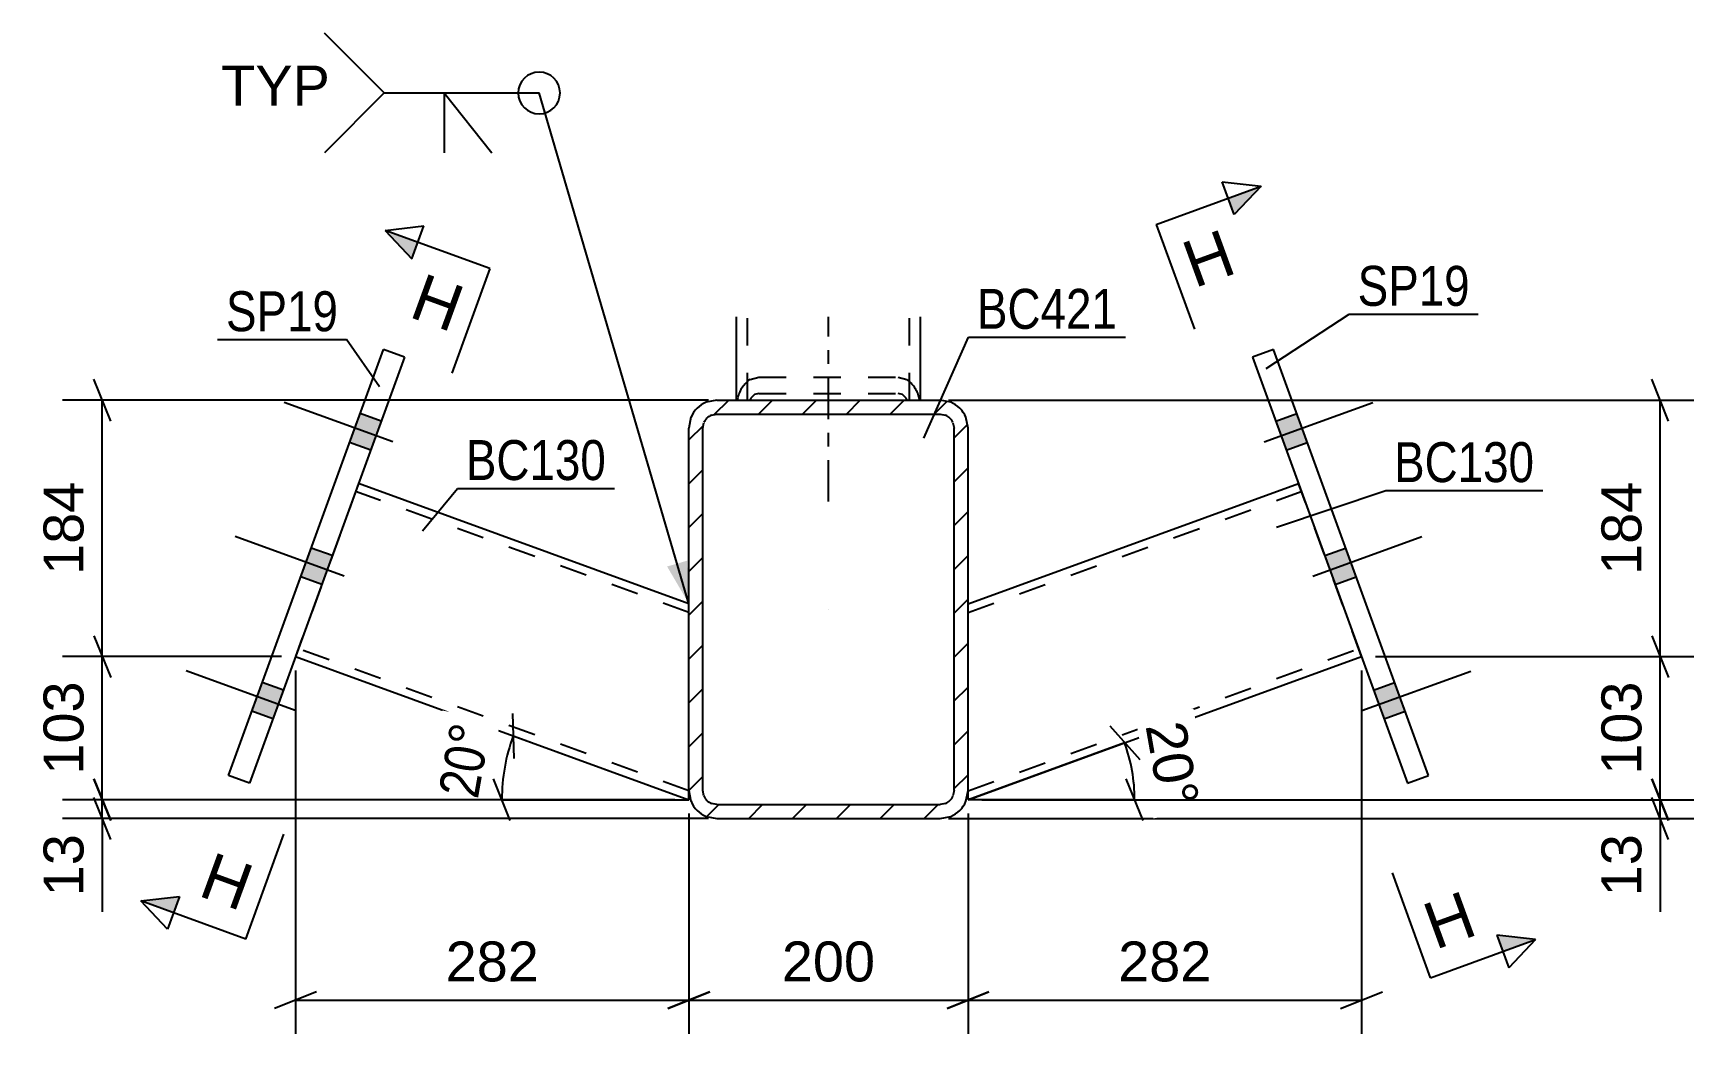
# Model space of a CAD drawing. Header units: millimetres. Extents: x 0 to 1189, y 0 to 841.
# Drawn here: x 556.2 to 675.2, y 202.1 to 273.9 of the extents above; entities that cross this region are included whole.
import ezdxf

# ---------------------------------------------------------------- set-up
doc = ezdxf.new("R2010")
doc.units = ezdxf.units.MM
doc.linetypes.add('DXK_LINE_DOT2', pattern=[3.9198, 1.9599, -1.9599])
doc.linetypes.add('DXK_LINE_DOT3', pattern=[5.9187, 2.979, -0.9799, 0.9799, -0.9799])
doc.styles.add('Arial', font='ARIAL.TTF', dxfattribs={"height": 0.2})
doc.styles.add('Arial Narrow', font='ARIALN.TTF', dxfattribs={"height": 0.2})

# ---------------------------------------------------------------- blocks, each defined once
blk = doc.blocks.new('Part-761548908-2094 - 2091')
at = {"color": 2, "linetype": 'Continuous'}
for p, q in [((606.57, 247.57), (606.57, 253.55)), ((619.77, 247.57), (619.77, 253.55))]:
    blk.add_line(p, q, dxfattribs=at)
at = {"color": 7, "linetype": 'DXK_LINE_DOT2'}
for p, q in [((607.37, 247.57), (607.37, 253.55)), ((618.97, 247.57), (618.97, 253.55)), ((607.56, 249.04), (608.17, 249.22)), ((608.17, 249.22), (618.17, 249.22)), ((618.17, 249.22), (618.78, 249.04)), ((606.57, 247.57), (619.77, 247.57)), ((606.66, 247.57), (606.69, 247.78)), ((607.6, 247.71), (607.54, 247.57)), ((607.86, 247.96), (607.6, 247.71)), ((608.17, 248.05), (607.86, 247.96)), ((608.17, 248.05), (618.17, 248.05)), ((618.48, 247.96), (618.17, 248.05)), ((618.74, 247.71), (618.48, 247.96)), ((618.8, 247.57), (618.74, 247.71)), ((619.65, 247.78), (619.68, 247.57))]:
    blk.add_line(p, q, dxfattribs=at)
at = {"color": 7, "linetype": 'DXK_LINE_DOT3'}
blk.add_line((613.17, 240.29), (613.17, 253.55), dxfattribs=at)
at = {"color": 7, "linetype": 'DXK_LINE_DOT2'}
for centre, start, end in [((608.76, 247.29), 124.4664, 166.7051), ((617.58, 247.29), 13.2949, 55.5336)]:
    blk.add_arc(centre, 2.13, start, end, dxfattribs=at)
blk = doc.blocks.new('Part-761548908-2164 - 2091')
at = {"color": 2, "linetype": 'Continuous'}
for p, q in [((623.17, 232.97), (646.85, 241.58)), ((623.17, 218.92), (651.36, 229.18)), ((623.17, 219.02), (623.17, 219.57)), ((623.17, 219.02), (623.17, 218.92))]:
    blk.add_line(p, q, dxfattribs=at)
at = {"color": 7, "linetype": 'DXK_LINE_DOT2'}
for p, q in [((651.36, 229.18), (646.85, 241.58)), ((623.17, 232.33), (647.05, 241.02)), ((623.17, 232.87), (623.17, 232.97)), ((623.17, 219.57), (623.17, 232.97)), ((623.17, 219.56), (651.16, 229.74))]:
    blk.add_line(p, q, dxfattribs=at)
blk = doc.blocks.new('Part-761548908-2120 - 2091')
at = {"color": 7, "linetype": 'DXK_LINE_DOT2'}
for p, q in [((579.49, 241.58), (574.98, 229.18)), ((603.17, 232.33), (579.29, 241.02)), ((603.17, 232.87), (603.17, 232.97)), ((603.17, 219.57), (603.17, 232.97)), ((603.17, 219.56), (575.18, 229.74))]:
    blk.add_line(p, q, dxfattribs=at)
at = {"color": 2, "linetype": 'Continuous'}
for p, q in [((603.17, 232.97), (579.49, 241.58)), ((574.98, 229.18), (603.17, 218.92)), ((603.17, 218.92), (603.17, 219.57))]:
    blk.add_line(p, q, dxfattribs=at)
blk = doc.blocks.new('Part-761548908-2169 - 2091')
at = {"color": 2, "linetype": 'Continuous'}
for p, q in [((645.05, 251.2), (643.55, 250.65)), ((656.16, 220.66), (645.05, 251.2)), ((643.55, 250.65), (654.66, 220.11)), ((654.66, 220.11), (656.16, 220.66))]:
    blk.add_line(p, q, dxfattribs=at)
blk = doc.blocks.new('Part-761548908-2174 - 2091')
at = {"color": 2, "linetype": 'Continuous'}
for p, q in [((570.17, 220.66), (581.29, 251.2)), ((582.79, 250.65), (581.29, 251.2)), ((582.79, 250.65), (571.68, 220.11)), ((571.68, 220.11), (570.17, 220.66))]:
    blk.add_line(p, q, dxfattribs=at)
blk = doc.blocks.new('Part-761548908-2202 - 2091')
at = {"linetype": 'Continuous'}
h = blk.add_hatch(dxfattribs=at)
h.set_pattern_fill('', scale=0.7, style=0, pattern_type=0)
h.set_pattern_definition([(45, (603.17, 219.5722), (-1.57154, 1.57154), [])])
h.paths.add_polyline_path([(603.17, 245.57), (603.17, 219.57), (603.32, 218.81), (603.76, 218.16), (604.4, 217.72), (605.17, 217.57), (621.17, 217.57), (621.94, 217.72), (622.58, 218.16), (623.02, 218.81), (623.17, 219.57), (623.17, 245.57), (623.02, 246.34), (622.58, 246.99), (621.94, 247.42), (621.17, 247.57), (605.17, 247.57), (604.4, 247.42), (603.76, 246.99), (603.32, 246.34)])
h.paths.add_polyline_path([(604.46, 246.28), (604.79, 246.5), (605.17, 246.57), (621.17, 246.57), (621.55, 246.5), (621.88, 246.28), (622.09, 245.95), (622.17, 245.57), (622.17, 219.57), (622.09, 219.19), (621.88, 218.87), (621.55, 218.65), (621.17, 218.57), (605.17, 218.57), (604.79, 218.65), (604.46, 218.87), (604.25, 219.19), (604.17, 219.57), (604.17, 245.57), (604.25, 245.95)])
at = {"color": 2, "linetype": 'Continuous'}
for p, q in [((605.17, 247.57), (604.4, 247.42)), ((605.17, 247.57), (621.17, 247.57)), ((621.94, 247.42), (621.17, 247.57)), ((603.32, 246.34), (603.17, 245.57)), ((604.79, 246.5), (605.17, 246.57)), ((605.17, 246.57), (621.17, 246.57)), ((621.17, 246.57), (621.55, 246.5)), ((623.17, 245.57), (623.02, 246.34)), ((603.17, 219.57), (603.17, 245.57)), ((604.17, 245.57), (604.25, 245.95)), ((604.17, 219.57), (604.17, 245.57)), ((622.09, 245.95), (622.17, 245.57)), ((622.17, 219.57), (622.17, 245.57)), ((623.17, 219.57), (623.17, 245.57)), ((603.17, 219.57), (603.32, 218.81)), ((604.25, 219.19), (604.17, 219.57)), ((622.17, 219.57), (622.09, 219.19)), ((623.02, 218.81), (623.17, 219.57)), ((605.17, 218.57), (604.79, 218.65)), ((605.17, 218.57), (621.17, 218.57)), ((621.55, 218.65), (621.17, 218.57)), ((604.4, 217.72), (605.17, 217.57)), ((605.17, 217.57), (621.17, 217.57)), ((621.17, 217.57), (621.94, 217.72))]:
    blk.add_line(p, q, dxfattribs=at)
at = {"color": 7, "linetype": 'DXK_LINE_DOT3'}
blk.add_line((613.17, 232.57), (613.17, 232.57), dxfattribs=at)
at = {"color": 2, "linetype": 'Continuous'}
for centre, radius, start, end in [((605.17, 245.57), 2, 112.5, 157.5), ((605.17, 245.57), 1, 112.5, 157.5), ((621.17, 245.57), 1, 22.5, 67.5), ((621.17, 245.57), 2, 22.5, 67.5), ((605.17, 219.57), 1, 202.5, 247.5), ((621.17, 219.57), 1, 292.5, 337.5), ((605.17, 219.57), 2, 202.5, 247.5), ((621.17, 219.57), 2, 292.5, 337.5)]:
    blk.add_arc(centre, radius, start, end, dxfattribs=at)
blk = doc.blocks.new('Bolt-761548908-2225 - 2091')
at = {"linetype": 'Continuous'}
for points in [[(645.22, 246.05), (645.97, 243.98), (647.48, 244.53), (646.72, 246.6)], [(645.22, 246.05), (645.97, 243.98), (647.48, 244.53), (646.72, 246.6)], [(645.22, 246.05), (645.97, 243.98), (647.48, 244.53), (646.72, 246.6)], [(648.73, 236.42), (649.48, 234.35), (650.98, 234.9), (650.23, 236.96)], [(648.73, 236.42), (649.48, 234.35), (650.98, 234.9), (650.23, 236.96)], [(652.23, 226.78), (652.99, 224.72), (654.49, 225.26), (653.74, 227.33)], [(652.23, 226.78), (652.99, 224.72), (654.49, 225.26), (653.74, 227.33)], [(652.23, 226.78), (652.99, 224.72), (654.49, 225.26), (653.74, 227.33)]]:
    blk.add_hatch(color=1, dxfattribs=at).paths.add_polyline_path(points)
at = {"color": 1, "linetype": 'Continuous'}
for p, q in [((644.38, 244.57), (652.18, 247.41)), ((644.38, 244.57), (652.18, 247.41)), ((644.38, 244.57), (652.18, 247.41)), ((645.22, 246.05), (646.72, 246.6)), ((645.22, 246.05), (646.72, 246.6)), ((645.22, 246.05), (646.72, 246.6)), ((645.97, 243.98), (647.48, 244.53)), ((645.97, 243.98), (647.48, 244.53)), ((645.97, 243.98), (647.48, 244.53)), ((647.88, 234.94), (655.68, 237.78)), ((647.88, 234.94), (655.68, 237.78)), ((648.73, 236.42), (650.23, 236.96)), ((648.73, 236.42), (650.23, 236.96)), ((649.48, 234.35), (650.98, 234.9)), ((649.48, 234.35), (650.98, 234.9)), ((651.39, 225.31), (659.19, 228.14)), ((651.39, 225.31), (659.19, 228.14)), ((651.39, 225.31), (659.19, 228.14)), ((652.23, 226.78), (653.74, 227.33)), ((652.23, 226.78), (653.74, 227.33)), ((652.23, 226.78), (653.74, 227.33)), ((652.99, 224.72), (654.49, 225.26)), ((652.99, 224.72), (654.49, 225.26)), ((652.99, 224.72), (654.49, 225.26))]:
    blk.add_line(p, q, dxfattribs=at)
blk = doc.blocks.new('Bolt-761548908-2226 - 2091')
at = {"linetype": 'Continuous'}
for points in [[(580.37, 243.98), (581.12, 246.05), (579.61, 246.6), (578.86, 244.53)], [(580.37, 243.98), (581.12, 246.05), (579.61, 246.6), (578.86, 244.53)], [(580.37, 243.98), (581.12, 246.05), (579.61, 246.6), (578.86, 244.53)], [(576.86, 234.35), (577.61, 236.42), (576.11, 236.96), (575.36, 234.9)], [(576.86, 234.35), (577.61, 236.42), (576.11, 236.96), (575.36, 234.9)], [(573.35, 224.72), (574.11, 226.78), (572.6, 227.33), (571.85, 225.26)], [(573.35, 224.72), (574.11, 226.78), (572.6, 227.33), (571.85, 225.26)], [(573.35, 224.72), (574.11, 226.78), (572.6, 227.33), (571.85, 225.26)]]:
    blk.add_hatch(color=1, dxfattribs=at).paths.add_polyline_path(points)
at = {"color": 1, "linetype": 'Continuous'}
for p, q in [((581.96, 244.57), (574.16, 247.41)), ((581.96, 244.57), (574.16, 247.41)), ((581.96, 244.57), (574.16, 247.41)), ((581.12, 246.05), (579.61, 246.6)), ((581.12, 246.05), (579.61, 246.6)), ((581.12, 246.05), (579.61, 246.6)), ((580.37, 243.98), (578.86, 244.53)), ((580.37, 243.98), (578.86, 244.53)), ((580.37, 243.98), (578.86, 244.53)), ((578.46, 234.94), (570.66, 237.78)), ((578.46, 234.94), (570.66, 237.78)), ((577.61, 236.42), (576.11, 236.96)), ((577.61, 236.42), (576.11, 236.96)), ((576.86, 234.35), (575.36, 234.9)), ((576.86, 234.35), (575.36, 234.9)), ((574.95, 225.31), (567.15, 228.15)), ((574.95, 225.31), (567.15, 228.15)), ((574.95, 225.31), (567.15, 228.15)), ((574.11, 226.78), (572.6, 227.33)), ((574.11, 226.78), (572.6, 227.33)), ((574.11, 226.78), (572.6, 227.33)), ((573.35, 224.72), (571.85, 225.26)), ((573.35, 224.72), (571.85, 225.26)), ((573.35, 224.72), (571.85, 225.26))]:
    blk.add_line(p, q, dxfattribs=at)
blk = doc.blocks.new('StraightDimension-761548908-2286 - 2091')
at = {"color": 7, "linetype": 'Continuous'}
for p, q in [((672.17, 220.42), (673.37, 217.42)), ((673.37, 216.07), (672.17, 219.07)), ((624.17, 218.92), (675.17, 218.92)), ((672.77, 217.57), (672.77, 218.92)), ((621.77, 217.57), (675.17, 217.57)), ((672.77, 217.57), (672.77, 210.87)), ((672.77, 217.57), (672.77, 210.87))]:
    blk.add_line(p, q, dxfattribs=at)
at = {"color": 0}
blk.add_wipeout([(672.02, 217.05), (667.82, 217.05), (667.82, 211.4), (672.02, 211.4)], dxfattribs=at)
at = {"color": 3, "style": 'Arial'}
blk.add_text('13', height=2.865, rotation=90.0002, dxfattribs=at).set_placement((671.42, 212))
blk = doc.blocks.new('AngleDimension-761548908-25222 - 2091')
at = {"color": 7, "linetype": 'Continuous'}
for p, q in [((590.53, 225.11), (590.63, 221.88)), ((590.58, 223.5), (603.17, 218.92)), ((590.37, 217.42), (589.17, 220.42)), ((602.17, 218.92), (589.77, 218.92)), ((589.77, 218.92), (603.17, 218.92))]:
    blk.add_line(p, q, dxfattribs=at)
blk.add_arc((603.17, 218.92), 13.4, 160.0169, 180, dxfattribs=at)
at = {"color": 0}
blk.add_wipeout([(589.65, 224.58), (585.51, 225.31), (584.39, 218.95), (588.53, 218.22)], dxfattribs=at)
at = {"color": 3, "style": 'Arial Narrow'}
blk.add_text('20°', height=2.863, rotation=80.0078, dxfattribs=at).set_placement((588.04, 218.92))
blk = doc.blocks.new('AngleDimension-761548908-2262 - 2091')
at = {"color": 7, "linetype": 'Continuous'}
for p, q in [((633.32, 224.21), (635.47, 221.8)), ((634.39, 223), (623.17, 218.92)), ((624.11, 219.26), (634.39, 223)), ((635.71, 217.42), (634.51, 220.42)), ((635.11, 218.92), (623.17, 218.92))]:
    blk.add_line(p, q, dxfattribs=at)
blk.add_arc((623.17, 218.92), 11.94, 0, 20, dxfattribs=at)
at = {"color": 0}
blk.add_wipeout([(636.45, 217.58), (640.58, 218.31), (639.32, 225.45), (635.19, 224.72)], dxfattribs=at)
at = {"color": 3, "style": 'Arial'}
blk.add_text('20°', height=2.865, rotation=-80.0021, dxfattribs=at).set_placement((635.88, 224.23))
blk = doc.blocks.new('StraightDimension-761548908-2250 - 2091')
at = {"color": 7, "linetype": 'Continuous'}
for p, q in [((561.74, 246.07), (560.54, 249.07)), ((604.57, 247.57), (558.29, 247.57)), ((561.14, 229.18), (561.14, 247.57)), ((560.54, 230.68), (561.74, 227.68)), ((573.98, 229.18), (558.29, 229.18))]:
    blk.add_line(p, q, dxfattribs=at)
at = {"color": 0}
blk.add_wipeout([(560.39, 242.31), (556.19, 242.31), (556.19, 234.44), (560.39, 234.44)], dxfattribs=at)
at = {"color": 3, "style": 'Arial'}
blk.add_text('184', height=2.865, rotation=90.0002, dxfattribs=at).set_placement((559.79, 235.04))
blk = doc.blocks.new('StraightDimension-761548908-2230 - 2091')
at = {"color": 7, "linetype": 'Continuous'}
for p, q in [((560.54, 230.68), (561.74, 227.68)), ((573.98, 229.18), (558.29, 229.18)), ((561.14, 218.92), (561.14, 229.18)), ((561.74, 217.42), (560.54, 220.42)), ((602.17, 218.92), (558.29, 218.92))]:
    blk.add_line(p, q, dxfattribs=at)
at = {"color": 0}
blk.add_wipeout([(560.39, 227.99), (556.19, 227.99), (556.19, 220.12), (560.39, 220.12)], dxfattribs=at)
at = {"color": 3, "style": 'Arial'}
blk.add_text('103', height=2.865, rotation=90.0002, dxfattribs=at).set_placement((559.79, 220.72))
blk = doc.blocks.new('StraightDimension-761548908-2240 - 2091')
at = {"color": 7, "linetype": 'Continuous'}
for p, q in [((560.54, 220.42), (561.74, 217.42)), ((561.74, 216.07), (560.54, 219.07)), ((602.17, 218.92), (558.29, 218.92)), ((561.14, 217.57), (561.14, 218.92)), ((604.57, 217.57), (558.29, 217.57)), ((561.14, 217.57), (561.14, 210.87)), ((561.14, 217.57), (561.14, 210.87))]:
    blk.add_line(p, q, dxfattribs=at)
at = {"color": 0}
blk.add_wipeout([(560.39, 217.05), (556.19, 217.05), (556.19, 211.4), (560.39, 211.4)], dxfattribs=at)
at = {"color": 3, "style": 'Arial'}
blk.add_text('13', height=2.865, rotation=90.0002, dxfattribs=at).set_placement((559.79, 212))
blk = doc.blocks.new('StraightDimension-761548908-2276 - 2091')
at = {"color": 7, "linetype": 'Continuous'}
for p, q in [((673.37, 246.07), (672.17, 249.07)), ((621.77, 247.57), (675.17, 247.57)), ((672.77, 229.18), (672.77, 247.57)), ((672.17, 230.68), (673.37, 227.68)), ((652.36, 229.18), (675.17, 229.18))]:
    blk.add_line(p, q, dxfattribs=at)
at = {"color": 0}
blk.add_wipeout([(672.02, 242.31), (667.82, 242.31), (667.82, 234.44), (672.02, 234.44)], dxfattribs=at)
at = {"color": 3, "style": 'Arial'}
blk.add_text('184', height=2.865, rotation=90.0002, dxfattribs=at).set_placement((671.42, 235.04))
blk = doc.blocks.new('StraightDimension-761548908-2296 - 2091')
at = {"color": 7, "linetype": 'Continuous'}
for p, q in [((672.17, 230.68), (673.37, 227.68)), ((652.36, 229.18), (675.17, 229.18)), ((672.77, 218.92), (672.77, 229.18)), ((673.37, 217.42), (672.17, 220.42)), ((624.17, 218.92), (675.17, 218.92))]:
    blk.add_line(p, q, dxfattribs=at)
at = {"color": 0}
blk.add_wipeout([(672.02, 227.99), (667.82, 227.99), (667.82, 220.11), (672.02, 220.11)], dxfattribs=at)
at = {"color": 3, "style": 'Arial'}
blk.add_text('103', height=2.865, rotation=90.0002, dxfattribs=at).set_placement((671.42, 220.71))
blk = doc.blocks.new('StraightDimension-761548908-2315 - 2091')
at = {"color": 7, "linetype": 'Continuous'}
for p, q in [((651.36, 228.18), (651.36, 202.14)), ((623.17, 217.92), (623.17, 202.14)), ((624.67, 205.14), (621.67, 203.94)), ((649.86, 203.94), (652.86, 205.14)), ((623.17, 204.54), (651.36, 204.54))]:
    blk.add_line(p, q, dxfattribs=at)
at = {"color": 0}
blk.add_wipeout([(641.2, 205.29), (641.2, 209.49), (633.33, 209.49), (633.33, 205.29)], dxfattribs=at)
at = {"color": 3, "style": 'Arial'}
blk.add_text('282', height=2.865, dxfattribs=at).set_placement((633.93, 205.89))
blk = doc.blocks.new('StraightDimension-761548908-2325 - 2091')
at = {"color": 7, "linetype": 'Continuous'}
for p, q in [((603.17, 217.92), (603.17, 202.14)), ((623.17, 217.92), (623.17, 202.14)), ((604.67, 205.14), (601.67, 203.94)), ((621.67, 203.94), (624.67, 205.14)), ((603.17, 204.54), (623.17, 204.54))]:
    blk.add_line(p, q, dxfattribs=at)
at = {"color": 0}
blk.add_wipeout([(617.11, 205.29), (617.11, 209.49), (609.23, 209.49), (609.23, 205.29)], dxfattribs=at)
at = {"color": 3, "style": 'Arial'}
blk.add_text('200', height=2.865, dxfattribs=at).set_placement((609.83, 205.89))
blk = doc.blocks.new('StraightDimension-761548908-2335 - 2091')
at = {"color": 7, "linetype": 'Continuous'}
for p, q in [((574.98, 228.18), (574.98, 202.14)), ((603.17, 217.92), (603.17, 202.14)), ((576.48, 205.14), (573.48, 203.94)), ((601.67, 203.94), (604.67, 205.14)), ((574.98, 204.54), (603.17, 204.54))]:
    blk.add_line(p, q, dxfattribs=at)
at = {"color": 0}
blk.add_wipeout([(593.01, 205.29), (593.01, 209.49), (585.14, 209.49), (585.14, 205.29)], dxfattribs=at)
at = {"color": 3, "style": 'Arial'}
blk.add_text('282', height=2.865, dxfattribs=at).set_placement((585.74, 205.89))
blk = doc.blocks.new('Mark-761548908-2116 - 2091')
at = {"color": 30, "linetype": 'Continuous'}
for p, q in [((584.09, 238.19), (586.59, 241.24)), ((586.59, 241.24), (597.84, 241.24))]:
    blk.add_line(p, q, dxfattribs=at)
at = {"color": 0}
blk.add_wipeout([(597.24, 241.84), (597.24, 244.84), (587.19, 244.84), (587.19, 241.84)], dxfattribs=at)
blk.add_wipeout([(597.24, 241.84), (597.24, 244.84), (587.19, 244.84), (587.19, 241.84)], dxfattribs=at)
at = {"color": 3, "style": 'Arial Narrow'}
blk.add_text('BC130', height=2.863, dxfattribs=at).set_placement((587.19, 241.84))
blk = doc.blocks.new('Mark-761548908-2160 - 2091')
at = {"color": 30, "linetype": 'Continuous'}
for p, q in [((645.27, 238.47), (653.1, 241.09)), ((653.1, 241.09), (664.35, 241.09))]:
    blk.add_line(p, q, dxfattribs=at)
at = {"color": 0}
blk.add_wipeout([(663.75, 241.69), (663.75, 244.69), (653.7, 244.69), (653.7, 241.69)], dxfattribs=at)
blk.add_wipeout([(663.75, 241.69), (663.75, 244.69), (653.7, 244.69), (653.7, 241.69)], dxfattribs=at)
at = {"color": 3, "style": 'Arial Narrow'}
blk.add_text('BC130', height=2.863, dxfattribs=at).set_placement((653.7, 241.69))
blk = doc.blocks.new('Mark-761548908-2165 - 2091')
at = {"color": 30, "linetype": 'Continuous'}
for p, q in [((644.53, 249.84), (650.49, 253.73)), ((650.49, 253.73), (659.73, 253.73))]:
    blk.add_line(p, q, dxfattribs=at)
at = {"color": 0}
blk.add_wipeout([(659.13, 254.33), (659.13, 257.33), (651.09, 257.33), (651.09, 254.33)], dxfattribs=at)
blk.add_wipeout([(659.13, 254.33), (659.13, 257.33), (651.09, 257.33), (651.09, 254.33)], dxfattribs=at)
at = {"color": 3, "style": 'Arial Narrow'}
blk.add_text('SP19', height=2.863, dxfattribs=at).set_placement((651.09, 254.33))
blk = doc.blocks.new('Mark-761548908-2170 - 2091')
at = {"color": 30, "linetype": 'Continuous'}
for p in [(569.4, 251.91), (581, 248.53)]:
    blk.add_line(p, (578.64, 251.91), dxfattribs=at)
at = {"color": 0}
blk.add_wipeout([(578.04, 252.51), (578.04, 255.51), (570, 255.51), (570, 252.51)], dxfattribs=at)
blk.add_wipeout([(578.04, 252.51), (578.04, 255.51), (570, 255.51), (570, 252.51)], dxfattribs=at)
at = {"color": 3, "style": 'Arial Narrow'}
blk.add_text('SP19', height=2.863, dxfattribs=at).set_placement((570, 252.51))
blk = doc.blocks.new('Mark-761548908-2198 - 2091')
at = {"color": 30, "linetype": 'Continuous'}
for p, q in [((620, 244.84), (623.21, 252.08)), ((623.21, 252.08), (634.46, 252.08))]:
    blk.add_line(p, q, dxfattribs=at)
at = {"color": 0}
blk.add_wipeout([(633.86, 252.68), (633.86, 255.68), (623.81, 255.68), (623.81, 252.68)], dxfattribs=at)
blk.add_wipeout([(633.86, 252.68), (633.86, 255.68), (623.81, 255.68), (623.81, 252.68)], dxfattribs=at)
at = {"color": 3, "style": 'Arial Narrow'}
blk.add_text('BC421', height=2.863, dxfattribs=at).set_placement((623.81, 252.68))
blk = doc.blocks.new('SectionMark-761548908-2345 - 2091')
at = {"linetype": 'Continuous'}
for points in [[(583.75, 258.89), (583.32, 257.71), (581.4, 259.74)], [(566.67, 211.99), (566.25, 210.81), (563.9, 211.67)]]:
    blk.add_hatch(color=6, dxfattribs=at).paths.add_polyline_path(points)
at = {"color": 6, "linetype": 'Continuous'}
for p, q in [((581.4, 259.74), (584.17, 260.06)), ((581.4, 259.74), (583.32, 257.71)), ((583.32, 257.71), (584.17, 260.06)), ((563.9, 211.67), (566.67, 211.99)), ((566.67, 211.99), (565.82, 209.64)), ((565.82, 209.64), (563.9, 211.67))]:
    blk.add_line(p, q, dxfattribs=at)
at = {"color": 0, "linetype": 'Continuous'}
for points in [[(586.18, 252.42), (587.38, 255.71), (584.21, 256.86), (583.01, 253.57)], [(571.07, 210.92), (572.27, 214.2), (569.1, 215.36), (567.91, 212.07)]]:
    blk.add_wipeout(points, dxfattribs=at)
at = {"color": 6, "linetype": 'Continuous'}
for p, q in [((588.91, 257.01), (581.4, 259.74)), ((588.91, 257.01), (586.18, 249.49)), ((571.42, 208.93), (574.15, 216.45)), ((571.42, 208.93), (563.9, 211.67))]:
    blk.add_line(p, q, dxfattribs=at)
at = {"color": 3, "linetype": 'Continuous', "style": 'Arial'}
for p in [(583.01, 253.57), (567.91, 212.07)]:
    blk.add_text('H', height=3.34, rotation=-20.002, dxfattribs=at).set_placement(p)
blk = doc.blocks.new('SectionMark-761548908-2347 - 2091')
at = {"linetype": 'Continuous'}
for points in [[(642.25, 260.88), (641.82, 262.05), (644.17, 262.91)], [(661.48, 208.04), (661.05, 209.21), (663.83, 208.89)]]:
    blk.add_hatch(color=6, dxfattribs=at).paths.add_polyline_path(points)
at = {"color": 6, "linetype": 'Continuous'}
for p, q in [((642.25, 260.88), (641.39, 263.23)), ((641.39, 263.23), (644.17, 262.91)), ((644.17, 262.91), (642.25, 260.88)), ((663.83, 208.89), (661.05, 209.21)), ((661.05, 209.21), (661.91, 206.86)), ((663.83, 208.89), (661.91, 206.86))]:
    blk.add_line(p, q, dxfattribs=at)
at = {"color": 0, "linetype": 'Continuous'}
for points in [[(642.55, 256.73), (641.36, 260.02), (638.19, 258.87), (639.39, 255.58)], [(659.82, 209.3), (658.62, 212.58), (655.46, 211.43), (656.65, 208.14)]]:
    blk.add_wipeout(points, dxfattribs=at)
at = {"color": 6, "linetype": 'Continuous'}
for p, q in [((636.65, 260.17), (644.17, 262.91)), ((636.65, 260.17), (639.39, 252.65)), ((656.31, 206.16), (653.58, 213.67)), ((656.31, 206.16), (663.83, 208.89))]:
    blk.add_line(p, q, dxfattribs=at)
at = {"color": 3, "linetype": 'Continuous', "style": 'Arial'}
for p in [(639.39, 255.58), (656.65, 208.14)]:
    blk.add_text('H', height=3.34, rotation=20.002, dxfattribs=at).set_placement(p)
blk = doc.blocks.new('WeldMark-761548908-25237 - 2091')
at = {"linetype": 'Continuous'}
blk.add_hatch(color=30, dxfattribs=at).paths.add_polyline_path([(603.05, 236.06), (603.17, 232.97), (601.61, 235.64)])
at = {"color": 30, "linetype": 'Continuous'}
for p in [(581.34, 269.59), (603.17, 232.97)]:
    blk.add_line(p, (592.44, 269.59), dxfattribs=at)
at = {"color": 3, "linetype": 'Continuous'}
for q in [(589.05, 265.31), (585.63, 265.31)]:
    blk.add_line((585.63, 269.59), q, dxfattribs=at)
for start, end in [(90, 270), (270, 90)]:
    blk.add_arc((592.44, 269.59), 1.5, start, end, dxfattribs=at)
at = {"color": 0, "linetype": 'Continuous'}
blk.add_wipeout([(577.44, 268.69), (577.44, 271.69), (569.66, 271.69), (569.66, 268.69)], dxfattribs=at)
blk.add_wipeout([(577.44, 268.69), (577.44, 271.69), (569.66, 271.69), (569.66, 268.69)], dxfattribs=at)
at = {"color": 3, "linetype": 'Continuous'}
for q in [(577.05, 273.88), (577.05, 265.31)]:
    blk.add_line((581.34, 269.59), q, dxfattribs=at)
at = {"color": 3, "linetype": 'Continuous', "style": 'Arial'}
blk.add_text('TYP', height=2.865, dxfattribs=at).set_placement((569.66, 268.69))

msp = doc.modelspace()

# ---------------------------------------------------------------- block references
for name in ['Part-761548908-2094 - 2091', 'Part-761548908-2174 - 2091', 'Part-761548908-2169 - 2091', 'Part-761548908-2202 - 2091', 'Bolt-761548908-2226 - 2091', 'Bolt-761548908-2225 - 2091', 'Part-761548908-2120 - 2091', 'Part-761548908-2164 - 2091']:
    msp.add_blockref(name, (0, 0))

# ---------------------------------------------------------------- next in the draw order: block references
for name in ['Mark-761548908-2165 - 2091', 'StraightDimension-761548908-2250 - 2091', 'StraightDimension-761548908-2276 - 2091', 'AngleDimension-761548908-25222 - 2091', 'StraightDimension-761548908-2286 - 2091']:
    msp.add_blockref(name, (0, 0))

# ---------------------------------------------------------------- next in the draw order: block references
for name in ['Mark-761548908-2170 - 2091', 'Mark-761548908-2198 - 2091', 'Mark-761548908-2116 - 2091', 'Mark-761548908-2160 - 2091', 'StraightDimension-761548908-2230 - 2091', 'AngleDimension-761548908-2262 - 2091']:
    msp.add_blockref(name, (0, 0))

# ---------------------------------------------------------------- next in the draw order: block references
for name in ['StraightDimension-761548908-2296 - 2091', 'StraightDimension-761548908-2240 - 2091']:
    msp.add_blockref(name, (0, 0))

# ---------------------------------------------------------------- next in the draw order: block references
msp.add_blockref('StraightDimension-761548908-2315 - 2091', (0, 0))

# ---------------------------------------------------------------- next in the draw order: block references
for name in ['SectionMark-761548908-2347 - 2091', 'StraightDimension-761548908-2325 - 2091']:
    msp.add_blockref(name, (0, 0))

# ---------------------------------------------------------------- next in the draw order: block references
msp.add_blockref('StraightDimension-761548908-2335 - 2091', (0, 0))

# ---------------------------------------------------------------- next in the draw order: block references
msp.add_blockref('SectionMark-761548908-2345 - 2091', (0, 0))

# ---------------------------------------------------------------- next in the draw order: block references
msp.add_blockref('WeldMark-761548908-25237 - 2091', (0, 0))

doc.saveas('drawing.dxf')
